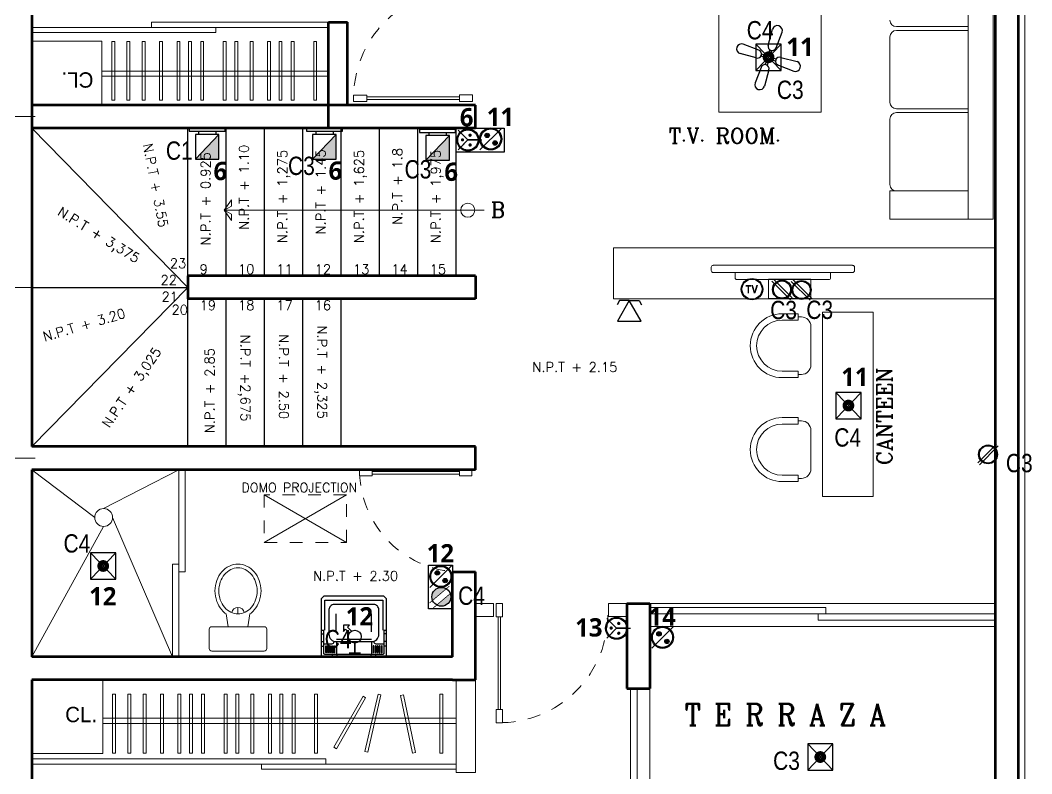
# Model space of a CAD drawing. Extents: x -111 to 1137, y -130 to 54.
# Drawn here: x 570.26 to 578.18, y -82.24 to -76.34 of the extents above; entities that cross this region are included whole.
import ezdxf

# ---------------------------------------------------------------- set-up
doc = ezdxf.new("R2010")
doc.units = 0
for name, pattern in [('DASHED2', [0.375, 0.25, -0.125]), ('DIVIDE2', [15.875, 6.35, -3.175, 0, -3.175, 0, -3.175]), ('HIDDEN', [0.375, 0.25, -0.125])]:
    doc.linetypes.add(name, pattern=pattern)
doc.layers.get('0').update_dxf_attribs({"lineweight": 0})
for name, color, linetype in [('CENEFA PISO', 1, 'Continuous'), ('DIM', 6, 'Continuous'), ('Escaleras', 17, 'Continuous'), ('Hatch Muros', 9, 'Continuous'), ('IL-PLAFOND', 10, 'Continuous'), ('INS.NUEVA', 3, 'Continuous'), ('MG', 13, 'Continuous'), ('SANITARIOS', 2, 'Continuous'), ('TEXTO', 164, 'Continuous'), ('verde', 92, 'Continuous')]:
    doc.layers.add(name, color=color, linetype=linetype)
for name, color, linetype, lineweight in [('EJES', 51, 'DIVIDE2', 0), ('HID', 20, 'Continuous', 0), ('MBA', 130, 'Continuous', 9), ('Mobiliario', 1, 'Continuous', 13), ('Muro div', 150, 'Continuous', 18), ('muros', 5, 'Continuous', 60), ('MUROS BAJOS', 42, 'Continuous', 18), ('PUERTAS', 1, 'Continuous', 9), ('VENTANAS', 4, 'Continuous', 9)]:
    doc.layers.add(name, color=color, linetype=linetype, lineweight=lineweight)
doc.styles.add('COMPLEX', font='complex.shx', dxfattribs={"height": 0.25})
doc.styles.add('MANOTEX3', font='MANOTEX3.shx')

# ---------------------------------------------------------------- blocks, each defined once
blk = doc.blocks.new('planta$0$ARBOLS')
for p, q in [((0.0177, 0.5089), (-0.0232, 0.4464)), ((0.0177, 0.4151), (0.0177, 0.5089)), ((-0.0232, 0.4464), (-0.0495, 0.3306)), ((0.0089, 0.3493), (0.0177, 0.4151)), ((-0.3766, 0.3337), (-0.3708, 0.2336)), ((-0.3269, 0.2367), (-0.3766, 0.3337)), ((-0.2131, 0.3306), (-0.1693, 0.2962)), ((-0.1342, 0.3181), (-0.2131, 0.3306)), ((-0.0495, 0.3306), (-0.0174, 0.1741)), ((0.0265, 0.2962), (0.0089, 0.3493)), ((-0.1693, 0.2962), (-0.1196, 0.2242)), ((-0.0845, 0.2649), (-0.1342, 0.3181)), ((-0.0641, 0.1334), (-0.0845, 0.2649)), ((0.0556, 0.1898), (0.0265, 0.2962)), ((-0.3708, 0.2336), (-0.3416, 0.1741)), ((-0.1663, 0.1584), (-0.3269, 0.2367)), ((-0.1196, 0.2242), (-0.0992, 0.1334)), ((0.1905, 0.1587), (0.254, 0.2222)), ((0.254, 0.2222), (0.3492, 0.2222)), ((0.3492, 0.2222), (0.3175, 0.1905)), ((-0.3416, 0.1741), (-0.2832, 0.1459)), ((-0.2832, 0.1459), (-0.2218, 0.1272)), ((-0.0933, 0.0239), (-0.1663, 0.1584)), ((-0.0992, 0.1334), (0, 0)), ((0, 0), (-0.0641, 0.1334)), ((-0.0174, 0.1741), (0.006, 0.0615)), ((0.0556, 0.0646), (0.0556, 0.1898)), ((0.127, 0.0635), (0.1905, 0.1587)), ((0.3175, 0.1905), (0.3175, 0.127)), ((-0.2218, 0.1272), (-0.1868, 0.0708)), ((-0.1868, 0.0708), (-0.1429, 0.0114)), ((0.3175, 0.127), (0.2222, 0.0635)), ((0.3185, 0.0552), (0.4558, 0.074)), ((0.4558, 0.074), (0.5054, 0.0583)), ((-0.3912, -0.0011), (-0.3036, 0.0083)), ((-0.3036, 0.0083), (-0.1838, -0.0011)), ((0, 0), (-0.2222, -0.0635)), ((-0.1838, -0.0011), (0, 0)), ((0, 0), (-0.1809, -0.0261)), ((-0.1429, 0.0114), (0, 0)), ((0, 0), (-0.0933, 0.0239)), ((-0.0904, -0.048), (0, 0)), ((0, 0), (-0.0232, -0.0543)), ((-0.0144, -0.0981), (0, 0)), ((0, 0), (0.0556, 0.0646)), ((0.2222, 0.0635), (0, 0)), ((0, 0), (0.127, 0.0635)), ((0.006, 0.0615), (0, 0)), ((0, 0), (0.19, 0.0145)), ((0.1958, -0.0167), (0, 0)), ((0, 0), (0.0323, -0.1107)), ((0.19, 0.0145), (0.3185, 0.0552)), ((0.3097, 0.0083), (0.1958, -0.0167)), ((0.4382, 0.0083), (0.3097, 0.0083)), ((0.5054, 0.0583), (0.4382, 0.0083)), ((-0.3211, -0.0386), (-0.3912, -0.0011)), ((-0.1809, -0.0261), (-0.3211, -0.0386)), ((-0.2222, -0.0635), (-0.3175, -0.0952)), ((-0.1984, -0.1451), (-0.0904, -0.048)), ((-0.0232, -0.0543), (-0.0699, -0.0888)), ((0.0089, -0.0231), (0.0952, -0.0952)), ((0.0177, -0.1013), (0.0089, -0.0231)), ((-0.3492, -0.127), (-0.4127, -0.1905)), ((-0.3175, -0.0952), (-0.3492, -0.127)), ((-0.0699, -0.0888), (-0.1751, -0.1513)), ((-0.0466, -0.1388), (-0.0144, -0.0981)), ((-0.029, -0.1701), (0.0177, -0.1013)), ((0.0323, -0.1107), (0.0177, -0.1826)), ((0.0635, -0.1905), (0.0317, -0.127)), ((0.0952, -0.0952), (0.1587, -0.1905)), ((-0.4127, -0.1905), (-0.4438, -0.2703)), ((-0.3562, -0.2295), (-0.2481, -0.1857)), ((-0.2481, -0.1857), (-0.1984, -0.1451)), ((-0.1751, -0.1513), (-0.2014, -0.2108)), ((-0.1605, -0.1983), (-0.0787, -0.1764)), ((-0.0875, -0.2108), (-0.029, -0.1701)), ((-0.0787, -0.1764), (-0.0466, -0.1388)), ((0.0177, -0.1826), (-0.0641, -0.2671)), ((0.0952, -0.2857), (0.0635, -0.1905)), ((0.1587, -0.1905), (0.1905, -0.3175)), ((-0.4438, -0.2703), (-0.4175, -0.2609)), ((-0.4175, -0.2609), (-0.3562, -0.2295)), ((-0.2014, -0.2108), (-0.1605, -0.1983)), ((-0.1751, -0.2671), (-0.0875, -0.2108)), ((-0.216, -0.3391), (-0.1751, -0.2671)), ((-0.0641, -0.2671), (-0.1605, -0.3391)), ((0.127, -0.381), (0.0952, -0.2857)), ((0.1905, -0.3175), (0.1905, -0.4445)), ((-0.2189, -0.4329), (-0.216, -0.3391)), ((-0.2014, -0.3891), (-0.2189, -0.4329)), ((-0.1605, -0.3391), (-0.2014, -0.3891)), ((0.1905, -0.4445), (0.127, -0.381))]:
    blk.add_line(p, q)
blk = doc.blocks.new('plant')
at = {"layer": 'MG', "linetype": 'Continuous'}
for radius, start, end in [(0.35, 119.3259, 165.6135), (0.315, 120.101, 163.8444), (0.35, 74.3288, 97.1344), (0.315, 79.8437, 96.971), (0.315, 53.3349, 62.207), (0.35, 46.9928, 57.7595), (0.315, 23.4329, 31.3272), (0.35, 24.1551, 30.1241), (0.35, 174.7943, 184.6449), (0.315, 173.4974, 184.6449), (0.315, 328.4749, 348.7343), (0.315, 356.6967, 4.6449), (0.35, 356.4063, 4.6449), (0.35, 206.2229, 245.6986), (0.315, 204.0427, 242.2898), (0.35, 324.2237, 348.281), (0.315, 291.4191, 308.2072), (0.315, 265.0586, 280.1066), (0.35, 265.5834, 278.8325), (0.35, 289.3449, 306.0208)]:
    blk.add_arc((592.304, -85.82), radius, start, end, dxfattribs=at)
at = {"layer": 'verde', "xscale": 1.600000000000018, "yscale": 1.600000000000018, "zscale": 1.600000000000018, "rotation": 168.6994883520946}
blk.add_blockref('planta$0$ARBOLS', (592.304, -85.82), dxfattribs=at)
blk = doc.blocks.new('C01')
h = blk.add_hatch(color=256)
h.paths.add_polyline_path([(-0.871, 0, 0.09623), (-0.808, -0.326), (0.455, 0.743, 0.586191)])
h.paths.add_polyline_path([(0.871, 0, 0.086491), (0.82, 0.295), (-0.426, -0.76, 0.573287)])
at = {"const_width": 0.0707}
for points in [[(-1.098, -0.572), (0.74, 0.984)], [(-0.747, -1.031), (1.091, 0.524)]]:
    blk.add_lwpolyline(points, dxfattribs=at)
blk.add_circle((0, 0), 0.871)
blk = doc.blocks.new('C02')
for p, q in [((-0.95, -0.779), (0.779, 0.95)), ((-0.779, -0.95), (0.95, 0.779))]:
    blk.add_line(p, q)
for radius in [0.871, 0.798]:
    blk.add_circle((0, 0), radius)
blk = doc.blocks.new('A$C617451FE')
at = {"layer": 'IL-PLAFOND', "ltscale": 0.25}
for p, q in [((0, 0.2062), (0.1976, 0)), ((0, 0), (0.1976, 0.2062))]:
    blk.add_line(p, q, dxfattribs=at)
at = {"layer": 'IL-PLAFOND'}
blk.add_lwpolyline([(0, 0.2062), (0, 0), (0.1976, 0), (0.1976, 0.2062)], close=True, dxfattribs=at)
at = {"layer": 'IL-PLAFOND', "color": 52, "const_width": 0.0564, "flags": 128}
blk.add_lwpolyline([(0.0809, 0.1031, 1), (0.1166, 0.1031, 1)], format="xyb", close=True, dxfattribs=at)
at = {"layer": 'IL-PLAFOND', "ltscale": 0.25}
blk.add_circle((0.0988, 0.1031), 0.037, dxfattribs=at)
blk = doc.blocks.new('PQ-06')
for p, q in [((-0.084, 0.473), (-0.183, 0.473)), ((-0.183, 0.473), (-0.183, 0.374)), ((-0.183, 0.374), (-0.15, 0.407)), ((-0.15, 0.407), (-0.088, 0.345)), ((-0.117, 0.44), (-0.084, 0.473)), ((-0.055, 0.378), (-0.117, 0.44))]:
    blk.add_line(p, q)
blk.add_circle((0, 0.289), 0.104)
for points in [[(0.012, 0.035), (-0.012, 0.035), (0.012, 0.185), (-0.012, 0.185)], [(0.093, 0), (-0.093, 0), (0.093, 0.035), (-0.093, 0.035)]]:
    blk.add_solid(points)
blk = doc.blocks.new('PQ-24')
blk.add_hatch(color=256).paths.add_polyline_path([(0.1054, 0.275), (-0.1054, 0.275), (-0.1054, 0.055)])
for p, q in [((0.1054, 0.275), (-0.1054, 0.055)), ((-0.0779, 0.0275), (-0.0779, 0.055)), ((0.0779, 0.0275), (0.0779, 0.055))]:
    blk.add_line(p, q)
for points in [[(-0.1054, 0.275), (-0.1054, 0.055), (0.1054, 0.055), (0.1054, 0.275)], [(-0.1604, 0.0275), (-0.1604, 0), (0.1604, 0), (0.1604, 0.0275)]]:
    blk.add_lwpolyline(points, close=True)
blk = doc.blocks.new('PQ-12')
for p, q in [((-0.0022, 0.1024), (0.033, 0.2376)), ((0.062, 0.0816), (0.1132, 0.2115)), ((-0.0816, 0.062), (-0.2115, 0.1132)), ((-0.1024, -0.0022), (-0.2376, 0.033)), ((-0.0323, 0.0017), (-0.0625, 0.0115)), ((-0.0271, 0.0177), (-0.0573, 0.0275)), ((0.0017, 0.0323), (0.0115, 0.0625)), ((0.0177, 0.0271), (0.0275, 0.0573)), ((0.1024, 0.0022), (0.2376, -0.033)), ((-0.062, -0.0816), (-0.1132, -0.2115)), ((-0.0177, -0.0271), (-0.0275, -0.0573)), ((-0.0017, -0.0323), (-0.0115, -0.0625)), ((0.0271, -0.0177), (0.0573, -0.0275)), ((0.0323, -0.0017), (0.0625, -0.0115)), ((0.0816, -0.062), (0.2115, -0.1132)), ((0.0022, -0.1024), (-0.033, -0.2376))]:
    blk.add_line(p, q)
for radius in [0.0324, 0.0243]:
    blk.add_circle((0, 0), radius)
for centre, radius, start, end in [((0.0731, 0.2246), 0.0422, 341.97839, 161.97839), ((-0.2246, 0.0731), 0.0422, 71.97839, 251.97839), ((0.0299, 0.092), 0.0337, 161.97839, 341.97839), ((-0.092, 0.0299), 0.0337, 251.97839, 71.97839), ((0.092, -0.0299), 0.0337, 71.97839, 251.97839), ((-0.0299, -0.092), 0.0337, 341.97839, 161.97839), ((0.2246, -0.0731), 0.0422, 251.97839, 71.97839), ((-0.0731, -0.2246), 0.0422, 161.97839, 341.97839)]:
    blk.add_arc(centre, radius, start, end)
blk = doc.blocks.new('C04')
for p, q in [((760.208, 87.28), (759.434, 88.054)), ((759.639, 87.849), (759.639, 87.849)), ((759.639, 87.849), (760.208, 87.28)), ((760.208, 87.28), (760.208, 86.186))]:
    blk.add_line(p, q)
at = {"const_width": 0.131}
for points in [[(760.156, 87.705, 1), (760.286, 87.705, 1)], [(759.748, 87.105, 1), (759.879, 87.105, 1)], [(760.52, 87.105, 1), (760.651, 87.105, 1)]]:
    blk.add_lwpolyline(points, format="xyb", close=True, dxfattribs=at)
blk.add_lwpolyline([(760.208, 86.475), (760.208, 86.475), (760.208, 87.28), (760.981, 88.054)])
for radius in [0.871, 0.805]:
    blk.add_circle((760.208, 87.28), radius)
blk = doc.blocks.new('C03')
h = blk.add_hatch(color=256)
edge = h.paths.add_edge_path()
edge.add_arc((-0.279, 0.279), 0.174, 0, 360)
edge = h.paths.add_edge_path()
edge.add_arc((0.343, -0.322), 0.174, 0, 360)
blk.add_line((-0.859, -0.866), (0.869, 0.863))
for centre, radius in [((0, 0), 0.871), ((0, 0), 0.798), ((-0.279, 0.279), 0.174), ((0.343, -0.322), 0.174)]:
    blk.add_circle(centre, radius)
blk = doc.blocks.new('T')
at = {"layer": 'INS.NUEVA'}
for p, q in [((0.038, 0.067), (0, 0)), ((0.199, 0.067), (0.038, 0.067)), ((0.199, 0.067), (0.359, 0.067)), ((0.359, 0.067), (0.397, 0))]:
    blk.add_line(p, q, dxfattribs=at)
blk.add_lwpolyline([(0.394, -0.27), (0.199, 0.067), (0.004, -0.27)], close=True, dxfattribs=at)
blk = doc.blocks.new('A$C148B408D')
at = {"layer": 'IL-PLAFOND', "color": 1, "ltscale": 0.25}
for centre, radius in [((0.0836, 0.0836), 0.0836), ((0.0836, 0.0839), 0.0789)]:
    blk.add_circle(centre, radius, dxfattribs=at)
at = {"layer": 'TEXTO', "color": 3, "char_height": 0.06143, "width": 1.128884, "attachment_point": 1}
for insert in [(0.0319, 0.1171), (0.0319, 0.1138)]:
    blk.add_mtext('{\\fSegoe UI Semibold|b0|i0|c0|p34;TV}', dxfattribs=dict(at, insert=insert))

msp = doc.modelspace()

# ---------------------------------------------------------------- linework, layer by layer
at = {"color": 253}
for p, q in [((577.8934, -78.1231), (574.9034, -78.1231)), ((574.9034, -78.1231), (574.9034, -78.5231)), ((574.9034, -78.5231), (577.8934, -78.5231)), ((572.1718, -80.0543), (572.8147, -80.4276)), ((572.8147, -80.0543), (572.1718, -80.4276)), ((575.1884, -80.9055), (577.8934, -80.9055)), ((577.8934, -81.0855), (575.1884, -81.0855)), ((575.1884, -83.0684), (575.1884, -81.5684))]:
    msp.add_line(p, q, dxfattribs=at)
at = {"color": 253, "linetype": 'DASHED2', "ltscale": 0.2}
for p, q in [((572.8147, -80.0543), (572.1718, -80.0543)), ((572.1718, -80.0543), (572.1718, -80.4276)), ((572.8147, -80.4276), (572.8147, -80.0543)), ((572.1718, -80.4276), (572.8147, -80.4276))]:
    msp.add_line(p, q, dxfattribs=at)
at = {"layer": 'DIM', "color": 253}
for p, q in [((572.735, -81.1266), (572.735, -80.9848)), ((573.0118, -81.1266), (573.0118, -80.9848)), ((572.7359, -81.1826), (573.0109, -81.1826)), ((572.7359, -81.2026), (572.7359, -81.3026)), ((573.0109, -81.2026), (573.0109, -81.3026)), ((572.7034, -81.3026), (572.7034, -81.3226)), ((572.7409, -81.3026), (572.7409, -81.3226)), ((573.0059, -81.3026), (573.0059, -81.3226)), ((573.0434, -81.3026), (573.0434, -81.3226))]:
    msp.add_line(p, q, dxfattribs=at)
for points in [[(572.6464, -81.1126), (572.6464, -80.8792), (572.648, -80.8776), (573.0988, -80.8776), (573.1004, -80.8792), (573.1004, -81.1126)], [(572.6184, -81.1126), (572.6384, -81.1126)], [(573.1084, -81.1126), (573.1284, -81.1126)]]:
    msp.add_lwpolyline(points, dxfattribs=at)
for points in [[(573.0684, -80.9526, 0.414214), (573.0284, -80.9126), (572.7184, -80.9126, 0.414214), (572.6784, -80.9526), (572.6784, -81.1451, 0.414214), (572.7359, -81.2026), (573.0109, -81.2026, 0.414214), (573.0684, -81.1451)], [(572.6587, -81.2866, -0.414597), (572.6557, -81.2896, -0.41383), (572.6527, -81.2866), (572.6527, -81.2386, -0.390655), (572.6554, -81.2356, -0.438172), (572.6587, -81.2386)], [(572.6747, -81.2866, -0.414597), (572.6717, -81.2896, -0.41383), (572.6687, -81.2866), (572.6687, -81.2386, -0.390655), (572.6714, -81.2356, -0.438172), (572.6747, -81.2386)], [(572.6907, -81.2866, -0.414597), (572.6877, -81.2896, -0.41383), (572.6847, -81.2866), (572.6847, -81.2386, -0.390655), (572.6874, -81.2356, -0.438172), (572.6907, -81.2386)], [(572.7067, -81.2866, -0.414597), (572.7037, -81.2896, -0.41383), (572.7007, -81.2866), (572.7007, -81.2386, -0.390655), (572.7034, -81.2356, -0.438172), (572.7067, -81.2386)], [(572.7227, -81.2866, -0.414597), (572.7197, -81.2896, -0.41383), (572.7167, -81.2866), (572.7167, -81.2386, -0.390655), (572.7194, -81.2356, -0.438172), (572.7227, -81.2386)], [(573.0242, -81.2866, 0.414597), (573.0272, -81.2896, 0.41383), (573.0302, -81.2866), (573.0302, -81.2386, 0.390655), (573.0274, -81.2356, 0.438172), (573.0242, -81.2386)], [(573.0402, -81.2866, 0.414597), (573.0432, -81.2896, 0.41383), (573.0462, -81.2866), (573.0462, -81.2386, 0.390655), (573.0434, -81.2356, 0.438172), (573.0402, -81.2386)], [(573.0562, -81.2866, 0.414597), (573.0592, -81.2896, 0.41383), (573.0622, -81.2866), (573.0622, -81.2386, 0.390655), (573.0594, -81.2356, 0.438172), (573.0562, -81.2386)], [(573.0722, -81.2866, 0.414597), (573.0752, -81.2896, 0.41383), (573.0782, -81.2866), (573.0782, -81.2386, 0.390655), (573.0754, -81.2356, 0.438172), (573.0722, -81.2386)], [(573.0882, -81.2866, 0.414597), (573.0912, -81.2896, 0.41383), (573.0942, -81.2866), (573.0942, -81.2386, 0.390655), (573.0914, -81.2356, 0.438172), (573.0882, -81.2386)]]:
    msp.add_lwpolyline(points, format="xyb", close=True, dxfattribs=at)
for points in [[(572.7159, -81.199), (572.7159, -81.2051, -0.414214), (572.6984, -81.2226), (572.6424, -81.2226)], [(573.1042, -81.2226), (573.0484, -81.2226, -0.414214), (573.0309, -81.2051), (573.0309, -81.199)]]:
    msp.add_lwpolyline(points, format="xyb", dxfattribs=at)
at = {"layer": 'EJES', "color": 253, "ltscale": 0.03}
for p, q in [((567.4266, -77.0977), (570.4307, -77.0977)), ((567.4266, -78.4331), (570.4307, -78.4331)), ((567.4266, -79.7681), (570.4233, -79.7681))]:
    msp.add_line(p, q, dxfattribs=at)
at = {"layer": 'Escaleras', "color": 253}
for p, q in [((570.3534, -77.1881), (571.5734, -78.4331)), ((571.5734, -78.3581), (571.5734, -77.1881)), ((571.8734, -78.3431), (571.8734, -77.1881)), ((572.1734, -78.3431), (572.1734, -77.1881)), ((572.4734, -78.3431), (572.4734, -77.1881)), ((572.7734, -78.3431), (572.7734, -77.1881)), ((573.0734, -78.3431), (573.0734, -77.1881)), ((573.3734, -78.3431), (573.3734, -77.1881)), ((573.6734, -78.3431), (573.6734, -77.1881)), ((570.3534, -79.6781), (571.5734, -78.4331)), ((570.3534, -78.4349), (571.5708, -78.434)), ((571.5734, -79.6781), (571.5734, -78.5231)), ((571.8734, -79.6781), (571.8734, -78.5231)), ((572.1734, -79.6781), (572.1734, -78.5231)), ((572.4734, -79.6781), (572.4734, -78.5231)), ((572.7734, -79.6781), (572.7734, -78.5231))]:
    msp.add_line(p, q, dxfattribs=at)
at = {"layer": 'HID', "color": 2, "ltscale": 0.25}
msp.add_lwpolyline([(576.4493, -78.3675), (576.4493, -78.5203), (576.116, -78.5203), (576.116, -78.3675)], close=True, dxfattribs=at)
at = {"layer": 'IL-PLAFOND', "color": 2, "ltscale": 0.25}
msp.add_lwpolyline([(573.6734, -77.1881), (574.0484, -77.1881), (574.0484, -77.3743), (573.6734, -77.3743)], close=True, dxfattribs=at)
at = {"layer": 'IL-PLAFOND', "color": 2, "ltscale": 0.25, "elevation": 151.1843}
msp.add_lwpolyline([(573.4557, -80.6037), (573.6434, -80.6037), (573.6434, -80.9454), (573.4557, -80.9454)], close=True, dxfattribs=at)
at = {"layer": 'MBA', "color": 253}
for p, q in [((571.9665, -80.9861), (571.9665, -80.9361)), ((571.8887, -81.0861), (571.8741, -80.9861)), ((572.0443, -81.0861), (572.0589, -80.9861)), ((571.7415, -81.2561), (571.7415, -81.1061)), ((571.7615, -81.0861), (572.1715, -81.0861)), ((572.1915, -81.2561), (572.1915, -81.1061)), ((571.7615, -81.2761), (572.1715, -81.2761))]:
    msp.add_line(p, q, dxfattribs=at)
for centre, radius, start, end in [((571.9793, -80.7777), 0.1846, 115.79212, 139.39871), ((571.9795, -80.778), 0.155, 116.42996, 140.19443), ((571.9665, -80.7511), 0.155, 90, 115.79212), ((571.9665, -80.7518), 0.1258, 90, 116.42996), ((571.9665, -80.7511), 0.155, 64.20788, 90), ((571.9665, -80.7518), 0.1258, 63.57004, 90), ((571.9535, -80.778), 0.155, 39.80557, 63.57004), ((571.9537, -80.7777), 0.1846, 40.60129, 64.20788), ((571.9994, -80.7949), 0.211, 139.39871, 160.45309), ((571.9999, -80.795), 0.1816, 140.19443, 160.95645), ((571.9331, -80.795), 0.1816, 19.04355, 39.80557), ((571.9336, -80.7949), 0.211, 19.54691, 40.60129), ((572.0309, -80.8061), 0.2444, 160.45309, 180), ((572.0319, -80.8061), 0.2154, 160.95645, 180), ((571.9011, -80.8061), 0.2154, 0, 19.04355), ((571.9021, -80.8061), 0.2444, 0, 19.54691), ((572.0309, -80.8061), 0.2444, 180, 199.54691), ((572.0319, -80.8061), 0.2154, 180, 199.04355), ((571.9999, -80.8171), 0.1816, 199.04355, 219.80557), ((571.9331, -80.8171), 0.1816, 320.19443, 340.95645), ((571.9011, -80.8061), 0.2154, 340.95645, 0), ((571.9021, -80.8061), 0.2444, 340.45309, 0), ((571.9994, -80.8172), 0.211, 199.54691, 220.60129), ((571.9793, -80.8344), 0.1846, 220.60129, 235.23633), ((571.9795, -80.8341), 0.155, 219.80557, 243.57004), ((571.9665, -80.9861), 0.05, 11.46638, 168.53352), ((571.9535, -80.8341), 0.155, 296.42996, 320.19443), ((571.9537, -80.8344), 0.1846, 304.76367, 319.39871), ((571.9336, -80.8172), 0.211, 319.39871, 340.45309), ((571.9665, -80.8603), 0.1258, 243.57004, 270), ((571.9665, -80.8603), 0.1258, 270, 296.42996), ((571.7615, -81.1061), 0.02, 90, 180), ((572.1715, -81.1061), 0.02, 0, 90), ((571.7615, -81.2561), 0.02, 180, 270), ((572.1715, -81.2561), 0.02, 270, 0)]:
    msp.add_arc(centre, radius, start, end, dxfattribs=at)
at = {"layer": 'Mobiliario', "color": 253}
for p, q in [((572.6734, -76.36), (571.2895, -76.36)), ((571.2895, -76.36), (571.2895, -76.4)), ((572.6734, -76.4), (570.3534, -76.4)), ((571.7932, -76.44), (570.3534, -76.44)), ((571.7932, -76.4025), (571.7932, -76.44)), ((570.9021, -76.5069), (570.3534, -76.5069)), ((570.9021, -77.0072), (570.9021, -76.5069)), ((570.9021, -76.742), (572.6745, -76.742)), ((570.9021, -76.782), (572.6745, -76.782)), ((576.349, -78.6387), (576.224, -78.6387)), ((576.349, -78.6387), (576.349, -78.6887)), ((576.349, -78.6887), (576.224, -78.6887)), ((576.374, -78.6637), (576.349, -78.6637)), ((576.449, -79.0387), (576.449, -78.7387)), ((576.224, -79.0887), (576.349, -79.0887)), ((576.349, -79.0887), (576.349, -79.1387)), ((576.349, -79.1137), (576.374, -79.1137)), ((576.224, -79.1387), (576.349, -79.1387)), ((576.349, -79.4513), (576.224, -79.4513)), ((576.349, -79.4513), (576.349, -79.5013)), ((576.349, -79.5013), (576.224, -79.5013)), ((576.374, -79.4763), (576.349, -79.4763)), ((576.449, -79.8513), (576.449, -79.5513)), ((571.5034, -81.3226), (571.5034, -79.8581)), ((571.5534, -80.6567), (571.5534, -79.8581)), ((576.224, -79.9013), (576.349, -79.9013)), ((576.349, -79.9013), (576.349, -79.9513)), ((576.349, -79.9263), (576.374, -79.9263)), ((576.224, -79.9513), (576.349, -79.9513)), ((571.4534, -81.3226), (571.4534, -80.5967)), ((571.4534, -80.5967), (571.5034, -80.5967)), ((571.5034, -80.6567), (571.5534, -80.6567)), ((570.9095, -81.5026), (570.9095, -82.0767)), ((570.9095, -81.8017), (573.6734, -81.8017)), ((570.9095, -81.8417), (573.6734, -81.8417)), ((570.9095, -82.0767), (570.3534, -82.0767)), ((572.6533, -82.1198), (570.3534, -82.1198)), ((572.6533, -82.1572), (572.6533, -82.1198)), ((573.6734, -82.1598), (570.3534, -82.1598)), ((572.1496, -82.1998), (572.1496, -82.1598)), ((573.6734, -82.1998), (572.1496, -82.1998))]:
    msp.add_line(p, q, dxfattribs=at)
at = {"layer": 'Mobiliario', "color": 253, "linetype": 'Continuous', "ltscale": 0.1}
for p, q in [((577.6797, -76.3939), (577.1172, -76.3939)), ((577.6797, -76.4239), (577.1172, -76.4239)), ((577.0672, -76.9864), (577.0672, -76.4739)), ((577.6797, -77.0364), (577.1172, -77.0364)), ((577.6797, -77.0664), (577.1172, -77.0664)), ((577.0672, -77.6289), (577.0672, -77.1164)), ((577.6172, -77.6789), (577.1172, -77.6789))]:
    msp.add_line(p, q, dxfattribs=at)
at = {"layer": 'Mobiliario', "color": 253, "linetype": 'Continuous'}
for p, q in [((576.775, -78.2603), (575.6837, -78.2603)), ((575.6687, -78.2753), (575.6687, -78.3014)), ((576.775, -78.3164), (575.6837, -78.3164)), ((575.8556, -78.3164), (575.8556, -78.3575)), ((576.6031, -78.3164), (576.6031, -78.3575)), ((576.7899, -78.2753), (576.7899, -78.3014)), ((576.5881, -78.3724), (575.8705, -78.3724))]:
    msp.add_line(p, q, dxfattribs=at)
at = {"layer": 'Mobiliario', "color": 253, "ltscale": 0.1}
msp.add_lwpolyline([(576.529, -77.0626), (576.529, -76.2626), (575.729, -76.2626), (575.729, -77.0626), (576.529, -77.0626)], dxfattribs=at)
at = {"layer": 'Mobiliario', "color": 253}
for points in [[(570.9786, -76.9694), (571.0019, -76.9694), (571.0019, -76.5094), (570.9786, -76.5094)], [(571.0967, -76.9694), (571.12, -76.9694), (571.12, -76.5094), (571.0967, -76.5094)], [(571.218, -76.9694), (571.2413, -76.9694), (571.2413, -76.5094), (571.218, -76.5094)], [(571.3521, -76.9694), (571.3754, -76.9694), (571.3754, -76.5094), (571.3521, -76.5094)], [(571.4894, -76.9694), (571.5126, -76.9694), (571.5126, -76.5094), (571.4894, -76.5094)], [(571.5787, -76.9694), (571.602, -76.9694), (571.602, -76.5094), (571.5787, -76.5094)], [(571.6745, -76.9694), (571.6978, -76.9694), (571.6978, -76.5094), (571.6745, -76.5094)], [(571.8501, -76.9694), (571.8733, -76.9694), (571.8733, -76.5094), (571.8501, -76.5094)], [(571.9426, -76.9694), (571.9659, -76.9694), (571.9659, -76.5094), (571.9426, -76.5094)], [(572.0607, -76.9694), (572.084, -76.9694), (572.084, -76.5094), (572.0607, -76.5094)], [(572.198, -76.9694), (572.2212, -76.9694), (572.2212, -76.5094), (572.198, -76.5094)], [(572.2874, -76.9694), (572.3106, -76.9694), (572.3106, -76.5094), (572.2874, -76.5094)], [(572.3831, -76.9694), (572.4064, -76.9694), (572.4064, -76.5094), (572.3831, -76.5094)], [(572.5587, -76.9694), (572.5819, -76.9694), (572.5819, -76.5094), (572.5587, -76.5094)], [(570.986, -81.6142), (571.0093, -81.6142), (571.0093, -82.0742), (570.986, -82.0742)], [(571.1041, -81.6142), (571.1274, -81.6142), (571.1274, -82.0742), (571.1041, -82.0742)], [(571.2254, -81.6142), (571.2487, -81.6142), (571.2487, -82.0742), (571.2254, -82.0742)], [(571.3595, -81.6142), (571.3827, -81.6142), (571.3827, -82.0742), (571.3595, -82.0742)], [(571.4967, -81.6142), (571.52, -81.6142), (571.52, -82.0742), (571.4967, -82.0742)], [(571.5861, -81.6142), (571.6094, -81.6142), (571.6094, -82.0742), (571.5861, -82.0742)], [(571.6819, -81.6142), (571.7051, -81.6142), (571.7051, -82.0742), (571.6819, -82.0742)], [(571.8574, -81.6142), (571.8807, -81.6142), (571.8807, -82.0742), (571.8574, -82.0742)], [(571.95, -81.6142), (571.9733, -81.6142), (571.9733, -82.0742), (571.95, -82.0742)], [(572.0681, -81.6142), (572.0914, -81.6142), (572.0914, -82.0742), (572.0681, -82.0742)], [(572.2054, -81.6142), (572.2286, -81.6142), (572.2286, -82.0742), (572.2054, -82.0742)], [(572.2947, -81.6142), (572.318, -81.6142), (572.318, -82.0742), (572.2947, -82.0742)], [(572.3905, -81.6142), (572.4138, -81.6142), (572.4138, -82.0742), (572.3905, -82.0742)], [(572.5661, -81.6142), (572.5893, -81.6142), (572.5893, -82.0742), (572.5661, -82.0742)], [(572.9445, -81.6297), (572.9647, -81.6412), (572.7361, -82.0404), (572.7159, -82.0288)], [(573.0626, -81.6143), (573.0852, -81.6195), (572.9821, -82.0678), (572.9594, -82.0626)], [(573.2386, -81.6235), (573.2614, -81.6187), (573.3553, -82.069), (573.3325, -82.0738)], [(573.5448, -81.6142), (573.5681, -81.6142), (573.5681, -82.0742), (573.5448, -82.0742)]]:
    msp.add_lwpolyline(points, close=True, dxfattribs=at)
at = {"layer": 'Mobiliario', "color": 253, "linetype": 'Continuous', "ltscale": 0.1}
for centre, start, end in [((577.1172, -76.3439), 180, 270), ((577.1172, -76.4739), 90, 180), ((577.1172, -76.9864), 180, 270), ((577.1172, -77.1164), 90, 180), ((577.1172, -77.6289), 180, 270)]:
    msp.add_arc(centre, 0.05, start, end, dxfattribs=at)
at = {"layer": 'Mobiliario', "color": 253, "linetype": 'Continuous'}
for centre, start, end in [((575.6837, -78.2753), 90, 180), ((576.775, -78.2753), 0, 90), ((575.6837, -78.3014), 180, 270), ((576.775, -78.3014), 270, 0), ((575.8705, -78.3575), 180, 270), ((576.5881, -78.3575), 270, 360)]:
    msp.add_arc(centre, 0.0149, start, end, dxfattribs=at)
at = {"layer": 'Mobiliario', "color": 253}
for centre, radius, start, end in [((576.224, -78.8887), 0.25, 90, 270), ((576.224, -78.8887), 0.2, 90, 270), ((576.374, -78.7387), 0.075, 0, 90), ((576.374, -79.0387), 0.075, 270, 0), ((576.224, -79.7013), 0.25, 90, 270), ((576.224, -79.7013), 0.2, 90, 270), ((576.374, -79.5513), 0.075, 0, 90), ((576.374, -79.8513), 0.075, 270, 0)]:
    msp.add_arc(centre, radius, start, end, dxfattribs=at)
at = {"layer": 'Muro div', "color": 253}
for p, q in [((573.9659, -80.9055), (573.8234, -80.9055)), ((573.9659, -80.9055), (573.9659, -81.0055)), ((574.8659, -80.9055), (574.8659, -81.0055)), ((574.8659, -80.9055), (575.0084, -80.9055)), ((573.9659, -81.0055), (573.8234, -81.0055)), ((574.8659, -81.0055), (575.0084, -81.0055)), ((573.6734, -82.2264), (573.6734, -81.5026)), ((573.8234, -82.2264), (573.8234, -81.5026)), ((573.6734, -82.2264), (573.8234, -82.2264))]:
    msp.add_line(p, q, dxfattribs=at)
at = {"layer": 'muros', "color": 253}
for p, q in [((578.0734, -85.5955), (578.0734, -70.6455)), ((570.3534, -72.7566), (570.3534, -77.1881)), ((577.8934, -80.9055), (577.8934, -74.9847)), ((572.6734, -77.1881), (572.6734, -76.36)), ((572.6734, -76.36), (572.8234, -76.36)), ((572.8234, -77.0072), (572.8234, -76.36)), ((573.8234, -77.0072), (570.3534, -77.0072)), ((573.8234, -77.0072), (572.8234, -77.0072)), ((573.8234, -77.1881), (573.8234, -77.0072)), ((573.8234, -77.1881), (573.8234, -77.0072)), ((571.3184, -77.1872), (570.3534, -77.1872)), ((570.3534, -77.1881), (570.3534, -79.6781)), ((570.3534, -77.1881), (570.3534, -79.6781)), ((573.8234, -77.1881), (570.3534, -77.1881)), ((573.8234, -78.3431), (571.5734, -78.3431)), ((571.5734, -78.3431), (571.5734, -78.5231)), ((573.8234, -78.3431), (573.8234, -78.5231)), ((573.8234, -78.5231), (571.5734, -78.5231)), ((573.8234, -79.6781), (570.3534, -79.6781)), ((573.8234, -79.8581), (573.8234, -79.6781)), ((570.3534, -79.8581), (570.3534, -81.3226)), ((570.3534, -79.8581), (570.3534, -81.3226)), ((573.8234, -79.8581), (570.3534, -79.8581)), ((573.6434, -81.3226), (573.6434, -80.6581)), ((573.6434, -80.6581), (573.8234, -80.6581)), ((573.8234, -81.5026), (573.8234, -80.6581)), ((575.0084, -80.9055), (575.0084, -81.5684)), ((575.0084, -80.9055), (575.1884, -80.9055)), ((575.1884, -80.9055), (575.1884, -81.5684)), ((577.8934, -85.5955), (577.8934, -80.9055)), ((573.6434, -81.3226), (570.3534, -81.3226)), ((570.3534, -81.5026), (570.3534, -85.4155)), ((573.6434, -81.5026), (570.3534, -81.5026)), ((573.6434, -81.5026), (573.8234, -81.5026)), ((575.0084, -81.5684), (575.1884, -81.5684))]:
    msp.add_line(p, q, dxfattribs=at)
at = {"layer": 'muros', "color": 253, "lineweight": 0}
for p, q in [((578.1234, -85.5955), (578.1234, -70.5955)), ((578.1234, -70.5955), (578.1234, -85.5955))]:
    msp.add_line(p, q, dxfattribs=at)
at = {"layer": 'MUROS BAJOS', "color": 253}
for p, q in [((577.8734, -77.8989), (577.8734, -74.9847)), ((577.6797, -75.2047), (577.6797, -77.8989)), ((577.6797, -77.6789), (577.0672, -77.6789)), ((577.0672, -77.6789), (577.0672, -77.8989)), ((571.8583, -77.8292), (571.9169, -77.7489)), ((571.9169, -77.7489), (571.9169, -77.797)), ((571.9169, -77.797), (571.8583, -77.8292)), ((573.8915, -77.8292), (571.8583, -77.8292)), ((571.8583, -77.8292), (571.9169, -77.9094)), ((571.9169, -77.8613), (571.8583, -77.8292)), ((571.9169, -77.9094), (571.9169, -77.8613)), ((577.0672, -77.8989), (577.8734, -77.8989))]:
    msp.add_line(p, q, dxfattribs=at)
msp.add_lwpolyline([(576.5383, -80.068), (576.9358, -80.068), (576.9358, -78.6255), (576.5383, -78.6255)], close=True, dxfattribs=at)
msp.add_circle((573.7641, -77.8292), 0.055, dxfattribs=at)
at = {"layer": 'PUERTAS', "color": 253, "ltscale": 0.5}
for p, q in [((572.9748, -76.9427, -160.1331), (573.6988, -76.9427, -160.1331)), ((573.6988, -76.9633, -160.1331), (572.9748, -76.9633, -160.1331)), ((573.6988, -79.8728), (573.0152, -79.8728)), ((573.0152, -79.8923), (573.6988, -79.8923)), ((574.0007, -81.0089), (574.0007, -81.733)), ((574.0214, -81.733), (574.0214, -81.0089))]:
    msp.add_line(p, q, dxfattribs=at)
at = {"layer": 'PUERTAS', "color": 253, "ltscale": 0.5, "elevation": -160.1331}
for points in [[(572.8713, -76.9802), (572.8713, -76.9285), (572.9748, -76.9285), (572.9748, -76.9802)], [(573.8023, -76.9789), (573.8023, -76.9271), (573.6988, -76.9271), (573.6988, -76.9789)]]:
    msp.add_lwpolyline(points, close=True, dxfattribs=at)
at = {"layer": 'PUERTAS', "color": 253, "ltscale": 0.5}
for points in [[(572.9176, -79.8581), (572.9176, -79.907), (573.0152, -79.907), (573.0152, -79.8581)], [(573.7965, -79.8581), (573.7965, -79.907), (573.6988, -79.907), (573.6988, -79.8581)], [(573.9852, -80.9055), (574.0369, -80.9055), (574.0369, -81.0089), (573.9852, -81.0089)], [(573.9852, -81.8364), (574.0369, -81.8364), (574.0369, -81.733), (573.9852, -81.733)]]:
    msp.add_lwpolyline(points, close=True, dxfattribs=at)
at = {"layer": 'PUERTAS', "color": 253, "linetype": 'DASHED2', "ltscale": 0.3}
for centre, radius, start, end in [((573.7166, -76.9502), 0.8455, 85.54005, 178.41933), ((573.7156, -79.8596, 151.1843), 0.7983, 181.58067, 274.45995), ((574.0139, -80.9912, 160.1331), 0.8455, 271.58067, 4.45995)]:
    msp.add_arc(centre, radius, start, end, dxfattribs=at)
at = {"layer": 'SANITARIOS', "color": 253}
for p, q in [((572.6184, -81.1426), (572.6384, -81.1426)), ((573.1284, -81.1426), (573.1084, -81.1426)), ((572.6184, -81.2026), (572.6384, -81.2026)), ((572.6184, -81.2376), (572.6384, -81.2376)), ((573.1284, -81.2026), (573.1084, -81.2026)), ((573.1284, -81.2376), (573.1084, -81.2376))]:
    msp.add_line(p, q, dxfattribs=at)
msp.add_lwpolyline([(573.1184, -81.3226, 0.414214), (573.1284, -81.3126), (573.1284, -80.8676), (573.1084, -80.8476), (572.6384, -80.8476), (572.6184, -80.8676), (572.6184, -81.3126, 0.414214), (572.6284, -81.3226)], format="xyb", close=True, dxfattribs=at)
msp.add_lwpolyline([(573.1084, -81.1126), (573.1084, -81.2026), (573.1084, -81.2946, -0.414214), (573.1004, -81.3026), (572.6464, -81.3026, -0.414214), (572.6384, -81.2946), (572.6384, -81.2026), (572.6384, -81.1126)], format="xyb", dxfattribs=at)
at = {"layer": 'VENTANAS', "color": 253}
for p, q in [((570.3534, -79.8581), (570.8456, -80.2319)), ((571.5034, -79.8581), (570.9156, -80.163)), ((571.4534, -81.3226), (570.9856, -80.2319)), ((570.9156, -80.3019), (570.3534, -81.3226)), ((575.1884, -80.9355), (576.5659, -80.9355)), ((576.5659, -80.9355), (576.5659, -80.9855)), ((575.1884, -80.9855), (577.8934, -80.9855)), ((576.5059, -80.9855), (576.5059, -81.0355)), ((576.5059, -81.0355), (577.8934, -81.0355)), ((575.0384, -82.3484), (575.0384, -81.5684)), ((575.0884, -83.0684), (575.0884, -81.5684))]:
    msp.add_line(p, q, dxfattribs=at)
msp.add_circle((570.9156, -80.2319), 0.07, dxfattribs=at)

# ---------------------------------------------------------------- block references
at = {"layer": 'CENEFA PISO', "color": 253, "linetype": 'Continuous', "xscale": 0.7509559433370905, "yscale": 0.7509559433370905, "zscale": 0.7509559433370905, "rotation": 316.6205450361309}
msp.add_blockref('plant', (295.1107, 276.8817), dxfattribs=at)
at = {"layer": 'Hatch Muros', "color": 8, "xscale": 0.4781249999999773, "yscale": 0.4781249999999773, "zscale": 0.4781249999999773}
msp.add_blockref('T', (574.9326, -78.5685), dxfattribs=at)
at = {"layer": 'IL-PLAFOND', "linetype": 'HIDDEN'}
for name, p, xscale, yscale, zscale in [('PQ-12', (576.1174, -76.6361), 0.9372236958386964, 0.9372236958386964, 0.9372236958386964), ('PQ-06', (572.8804, -81.3041), 0.4854290007592681, 0.4854290007592681, 0.4854290007592681)]:
    msp.add_blockref(name, p, dxfattribs=dict(at, xscale=xscale, yscale=yscale, zscale=zscale))
at = {"layer": 'IL-PLAFOND', "ltscale": 0.25}
for p in [(576.0186, -76.7363), (576.6432, -79.4599), (570.8132, -80.7143), (576.4233, -82.2081)]:
    msp.add_blockref('A$C617451FE', p, dxfattribs=at)
at = {"layer": 'IL-PLAFOND', "linetype": 'HIDDEN'}
for name, p, xscale, yscale, zscale, rotation in [('PQ-24', (571.7252, -77.1881), 0.8766113472188408, 0.8766113472188408, 0.8766113472188408, 180), ('PQ-24', (572.6425, -77.1881), 0.8766113472188408, 0.8766113472188408, 0.8766113472188408, 180), ('PQ-24', (573.5275, -77.1981), 0.8766113472188408, 0.8766113472188408, 0.8766113472188408, 180), ('C04', (582.3915, -152.4337), 0.0988587702286548, 0.0988587702286548, 0.0988587702286548, 89.99852451956819), ('C03', (573.9435, -77.2721), 0.09885877022861217, 0.09885877022861217, 0.09885877022861217, 359.9985245195558), ('C02', (576.2225, -78.4495), 0.08475229858688535, 0.08475229858688535, 0.08475229858688535, 269.9985245195747), ('C02', (576.3755, -78.453), 0.08475229858688535, 0.08475229858688535, 0.08475229858688535, 269.9985245195747), ('C02', (577.8341, -79.7385), 0.08475229858685693, 0.08475229858685693, 0.08475229858685693, 359.9985245195602), ('C03', (573.5535, -80.6934), 0.09885877022861217, 0.09885877022861217, 0.09885877022861217, 359.9985245195558), ('C01', (573.5575, -80.8523), 0.08475229858677166, 0.08475229858677166, 0.08475229858677166, 359.9985245195602), ('C04', (583.5547, -156.2514), 0.0988587702286548, 0.0988587702286548, 0.0988587702286548, 89.99852451956819), ('C03', (575.2879, -81.1691), 0.09885877022861217, 0.09885877022861217, 0.09885877022861217, 359.9985245195558)]:
    msp.add_blockref(name, p, dxfattribs=dict(at, xscale=xscale, yscale=yscale, zscale=zscale, rotation=rotation))
at = {"layer": 'IL-PLAFOND', "color": 2, "ltscale": 0.25}
msp.add_blockref('A$C148B408D', (575.9042, -78.5304), dxfattribs=at)

# ---------------------------------------------------------------- texts
at = {"layer": 'TEXTO', "color": 253, "lineweight": 20, "style": 'MANOTEX3'}
msp.add_text('CL.', height=0.12, rotation=180, dxfattribs=at).set_placement((570.8359, -76.751))
at = {"layer": 'TEXTO', "color": 253, "linetype": 'Continuous', "lineweight": 20, "ltscale": 0.3, "style": 'COMPLEX'}
for s, height, p in [('T.V. ROOM.', 0.12018, (575.336, -77.3077)), ('B', 0.1202, (573.944, -77.8872)), ('23', 0.07498, (571.4333, -78.2822)), ('9', 0.075, (571.6663, -78.3285)), ('10', 0.07498, (571.9663, -78.3285)), ('11', 0.07498, (572.2663, -78.3285)), ('12', 0.07498, (572.5663, -78.3285)), ('13', 0.07498, (572.8663, -78.3285)), ('14', 0.07498, (573.1663, -78.3285)), ('15', 0.07498, (573.4663, -78.3285)), ('22', 0.07498, (571.3603, -78.4127)), ('21', 0.07498, (571.3688, -78.5434)), ('20', 0.07498, (571.4466, -78.6448)), ('19', 0.07498, (571.6663, -78.61)), ('18', 0.07498, (571.9663, -78.61)), ('17', 0.07498, (572.2663, -78.61)), ('16', 0.07498, (572.5663, -78.61)), ('N.P.T + 2.15', 0.074975, (574.2692, -79.0937)), ('DOMO PROJECTION', 0.072109, (571.9939, -80.0339)), ('N.P.T + 2.30', 0.074975, (572.5543, -80.7267))]:
    msp.add_text(s, height=height, dxfattribs=at).set_placement(p)
for s, height, rotation, p in [('N.P.T + 3.55', 0.074975, 280.86712, (571.2228, -77.3155)), ('N.P.T + 0.925', 0.074975, 90, (571.7509, -78.1045)), ('N.P.T + 1.10', 0.074975, 90, (572.0509, -77.9824)), ('N.P.T + 1,275', 0.074975, 90, (572.3509, -78.0867)), ('N.P.T + 1.45', 0.074975, 90, (572.6509, -78.0189)), ('N.P.T + 1,625', 0.074975, 90, (572.9509, -78.0867)), ('N.P.T + 1.8', 0.074975, 90, (573.2509, -77.9439)), ('N.P.T + 1,975', 0.074975, 90, (573.5509, -78.0867)), ('N.P.T + 3,375', 0.074975, 328.12116, (570.5488, -77.8611)), ('N.P.T + 3.20', 0.074975, 16.52647, (570.4547, -78.8563)), ('N.P.T + 2,325', 0.074975, 270, (572.5874, -78.7306)), ('N.P.T +2,675', 0.074975, 270, (571.9874, -78.802)), ('N.P.T + 2.50', 0.074975, 270, (572.2874, -78.7984)), ('N.P.T + 3,025', 0.074975, 55.6883, (570.9597, -79.5372)), ('N.P.T + 2.85', 0.074975, 90.03115, (571.7825, -79.5728)), ('CANTEEN', 0.12018, 90, (577.0835, -79.8215))]:
    msp.add_text(s, height=height, rotation=rotation, dxfattribs=at).set_placement(p)
at = {"layer": 'TEXTO', "color": 253, "lineweight": 20, "style": 'MANOTEX3'}
msp.add_text('CL.', height=0.12, dxfattribs=at).set_placement((570.6147, -81.8327))
at = {"layer": 'TEXTO', "color": 253, "linetype": 'Continuous', "lineweight": 20, "ltscale": 0.3, "style": 'COMPLEX', "width": 0.9}
msp.add_text('T E R R A Z A', height=0.17, rotation=359.99999, dxfattribs=at).set_placement((575.4627, -81.8582))
at = {"layer": 'TEXTO', "color": 132, "char_height": 0.14327, "attachment_point": 1}
for s, insert, width in [('{\\fUnivers Condensed|b0|i0|c0|p34;\\C74;C4}', (575.9465, -76.3502), 1.095869), ('{\\fSegoe UI Semibold|b0|i0|c0|p34;11}', (576.2565, -76.4805), 2.740616), ('{\\fUnivers Condensed|b0|i0|c0|p34;\\C74;C3}', (576.1824, -76.8161), 1.095869), ('{\\fSegoe UI Semibold|b0|i0|c0|p34;6}', (573.7018, -77.0303), 2.740616), ('{\\fSegoe UI Semibold|b0|i0|c0|p34;11}', (573.9125, -77.0285), 2.740616), ('{\\fUnivers Condensed|b0|i0|c0|p34;\\C74;C1}', (571.4025, -77.2914), 1.095869), ('{\\fSegoe UI Semibold|b0|i0|c0|p34;6}', (571.7751, -77.4512), 2.740616), ('{\\fUnivers Condensed|b0|i0|c0|p34;\\C74;C3}', (572.3579, -77.4105), 1.095869), ('{\\fSegoe UI Semibold|b0|i0|c0|p34;6}', (572.6752, -77.4479), 2.740616), ('{\\fUnivers Condensed|b0|i0|c0|p34;\\C74;C3}', (573.2697, -77.4379), 1.095869), ('{\\fSegoe UI Semibold|b0|i0|c0|p34;6}', (573.581, -77.457), 2.740616), ('{\\fUnivers Condensed|b0|i0|c0|p34;\\C74;C3}', (576.1299, -78.538), 1.095869), ('{\\fUnivers Condensed|b0|i0|c0|p34;\\C74;C3}', (576.4127, -78.5364), 1.095869), ('{\\fSegoe UI Semibold|b0|i0|c0|p34;11}', (576.6859, -79.0603), 2.740616), ('{\\fUnivers Condensed|b0|i0|c0|p34;\\C74;C4}', (576.6316, -79.5345), 1.095869), ('{\\fUnivers Condensed|b0|i0|c0|p34;\\C74;C3}', (577.974, -79.735), 1.095869), ('{\\fUnivers Condensed|b0|i0|c0|p34;\\C74;C4}', (570.6017, -80.3631), 1.095869), ('{\\fSegoe UI Semibold|b0|i0|c0|p34;12}', (573.4428, -80.4402), 2.740616), ('{\\fSegoe UI Semibold|b0|i0|c0|p34;12}', (570.8023, -80.7767), 2.740616), ('{\\fUnivers Condensed|b0|i0|c0|p34;\\C74;C4}', (573.6886, -80.7719), 1.095869), ('{\\fSegoe UI Semibold|b0|i0|c0|p34;12}', (572.8096, -80.9333), 2.740616), ('{\\fSegoe UI Semibold|b0|i0|c0|p34;14}', (575.1782, -80.9353), 2.740616), ('{\\fSegoe UI Semibold|b0|i0|c0|p34;13}', (574.6049, -81.0198), 2.740616), ('{\\fUnivers Condensed|b0|i0|c0|p34;\\C74;C4}', (572.6449, -81.1116), 1.095869), ('{\\fUnivers Condensed|b0|i0|c0|p34;\\C74;C3}', (576.1527, -82.0624), 1.095869)]:
    msp.add_mtext(s, dxfattribs=dict(at, insert=insert, width=width))

doc.saveas('drawing.dxf')
